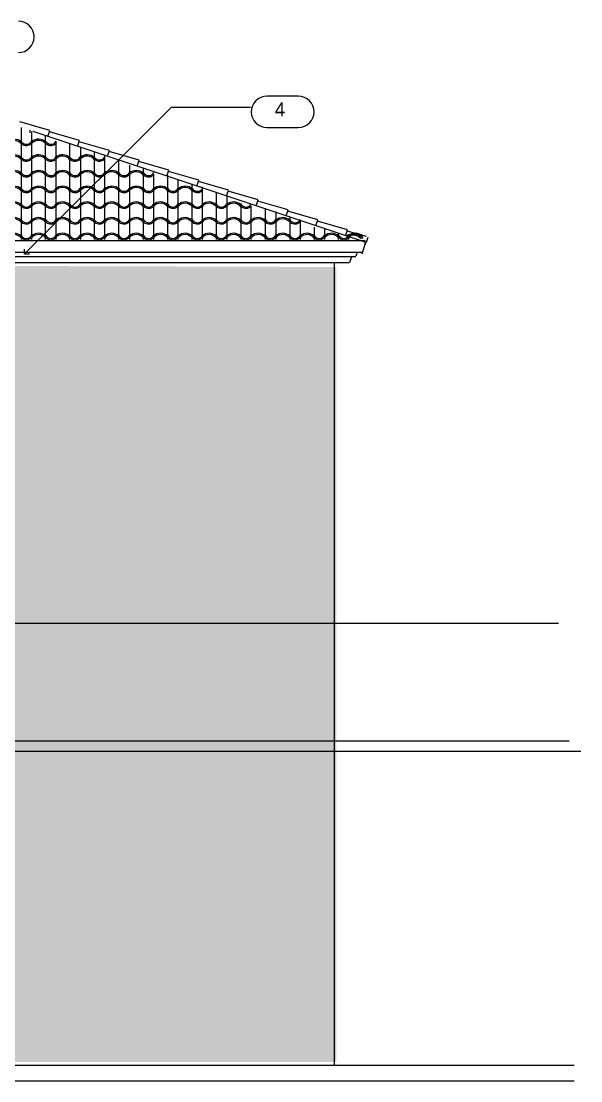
# Model space of a CAD drawing. Extents: x -92740 to -63661, y -15771 to -4391.
# Drawn here: x -80844.7 to -80616.9, y -13849.7 to -13418.2 of the extents above; entities that cross this region are included whole.
import ezdxf
from ezdxf.enums import TextEntityAlignment as Align

# ---------------------------------------------------------------- set-up
doc = ezdxf.new("R2010")
doc.units = 0
doc.header["$MEASUREMENT"] = 0
for name, color, linetype in [('B1NOTES', 2, 'Continuous'), ('ELEVATIONS', 7, 'Continuous'), ('ROOFTILE', 7, 'Continuous'), ('STUCCO', 4, 'Continuous')]:
    doc.layers.add(name, color=color, linetype=linetype)
doc.styles.add('DCADTXTSTYLE1', font='AVG_TP')

msp = doc.modelspace()

# ---------------------------------------------------------------- hatches: boundary and pattern name
at = {"layer": 'STUCCO', "linetype": 'Continuous', "ltscale": 12.78}
h = msp.add_hatch(dxfattribs=at)
h.set_pattern_fill('cement', color=9, scale=1.5625, style=0, pattern_type=2)
h.set_pattern_definition([(20, (0, 0), (-2.1376259, 5.8730789), [-6.09375015, 0.15625]), (55, (0, 0), (-5.1197003, 3.58485273), [-6.09375015, 0.15625]), (80, (0, 0), (-6.15504846, 1.0853011), [-6.09375015, 0.15625])])
h.paths.add_polyline_path([(-81393.78, -13516.19), (-81393.78, -13842.08), (-80716.44, -13842.08), (-80716.44, -13518.32)], flags=0)

# ---------------------------------------------------------------- linework, layer by layer
at = {"layer": 'B1NOTES', "color": 1, "linetype": 'Continuous', "ltscale": 12.78}
for p, q in [((-80839.45, -13424.6), (-80839.45, -13424.6)), ((-80731.88, -13448.74), (-80744.66, -13448.74)), ((-80725.49, -13455.13), (-80725.49, -13455.13)), ((-80744.66, -13461.52), (-80731.88, -13461.52))]:
    msp.add_line(p, q, dxfattribs=at)
for centre, start, end in [((-80845.84, -13424.6), 0, 90), ((-80845.84, -13424.6), 270, 360), ((-80744.66, -13455.13), 90, 180), ((-80731.88, -13455.13), 0, 90), ((-80744.66, -13455.13), 180, 270), ((-80731.88, -13455.13), 270, 360)]:
    msp.add_arc(centre, 6.39, start, end, dxfattribs=at)
at = {"layer": 'ELEVATIONS', "color": 2, "linetype": 'Continuous', "ltscale": 8.52}
for p, q in [((-80783.71, -13453.36), (-80843.35, -13513)), ((-80751.41, -13453.36), (-80783.71, -13453.36))]:
    msp.add_line(p, q, dxfattribs=at)
at = {"layer": 'ELEVATIONS', "color": 1, "linetype": 'Continuous', "ltscale": 12.78}
for p, q in [((-80833.05, -13462.74), (-80845.34, -13459.2)), ((-80704.7, -13508.15), (-80839.8, -13463.12)), ((-80833.72, -13464.76), (-80833.05, -13462.74)), ((-80820.92, -13466.78), (-80833.21, -13463.24)), ((-80821.6, -13468.8), (-80820.92, -13466.78)), ((-80808.8, -13470.82), (-80821.09, -13467.28)), ((-80809.47, -13472.84), (-80808.8, -13470.82)), ((-80796.67, -13474.86), (-80808.97, -13471.32)), ((-80797.35, -13476.88), (-80796.67, -13474.86)), ((-80784.55, -13478.9), (-80796.84, -13475.37)), ((-80785.22, -13480.92), (-80784.55, -13478.9)), ((-80772.43, -13482.94), (-80784.72, -13479.41)), ((-80773.1, -13484.96), (-80772.43, -13482.94)), ((-80760.3, -13486.99), (-80772.59, -13483.45)), ((-80760.97, -13489.01), (-80760.3, -13486.99)), ((-80748.18, -13491.03), (-80760.47, -13487.49)), ((-80748.85, -13493.05), (-80748.18, -13491.03)), ((-80736.05, -13495.07), (-80748.35, -13491.53)), ((-80736.73, -13497.09), (-80736.05, -13495.07)), ((-80723.93, -13499.11), (-80736.22, -13495.57)), ((-80724.6, -13501.13), (-80723.93, -13499.11)), ((-80711.8, -13503.15), (-80724.1, -13499.61)), ((-80712.48, -13505.17), (-80711.8, -13503.15)), ((-80704.09, -13505.92), (-80711.97, -13503.66)), ((-80704.08, -13508.15), (-80703.41, -13506.13)), ((-80704.73, -13507.67), (-81406.49, -13507.67)), ((-80704.75, -13509.2), (-80706.03, -13513.05)), ((-80704.8, -13507.67), (-80704.8, -13509.2)), ((-80704.75, -13508.13), (-80704.08, -13508.15)), ((-80704.73, -13508.15), (-80704.73, -13509.2)), ((-80706.03, -13512.41), (-81405.47, -13512.41)), ((-80708.46, -13514.12), (-81402.83, -13514.12)), ((-80710.14, -13513.93), (-80710.99, -13516.45)), ((-80707.95, -13512.41), (-80708.46, -13513.93)), ((-80710.99, -13516.64), (-81400.3, -13516.64)), ((-80717.23, -13516.64), (-80717.23, -13843.35)), ((-82230.87, -13849.74), (-80619.53, -13849.74))]:
    msp.add_line(p, q, dxfattribs=at)
at = {"layer": 'ELEVATIONS', "color": 1, "linetype": 'Continuous', "ltscale": 8.52}
for q in [(-80843.35, -13510.99), (-80841.35, -13513)]:
    msp.add_line((-80843.35, -13513), q, dxfattribs=at)
at = {"layer": 'ELEVATIONS', "color": 2, "linetype": 'Continuous', "ltscale": 12.78}
for p, q in [((-82228.74, -13663.36), (-80625.92, -13663.36)), ((-81985.39, -13711.29), (-80621.66, -13711.29)), ((-81980.6, -13715.55), (-80616.86, -13715.55)), ((-82225.01, -13843.35), (-80619.53, -13843.35))]:
    msp.add_line(p, q, dxfattribs=at)
at = {"layer": 'ROOFTILE', "color": 7, "linetype": 'Continuous', "ltscale": 12.78}
for p, q in [((-80844.64, -13507.14), (-80844.64, -13461.47)), ((-80841.05, -13463.67), (-80841.05, -13462.61)), ((-80840.42, -13507.14), (-80840.42, -13463.12)), ((-80834.76, -13507.14), (-80834.76, -13464.62)), ((-80830.55, -13507.14), (-80830.55, -13467.05)), ((-80824.89, -13507.14), (-80824.89, -13468.09)), ((-80820.48, -13507.14), (-80820.48, -13469.56)), ((-80814.82, -13507.14), (-80814.82, -13471.44)), ((-80810.69, -13507.14), (-80810.69, -13472.82)), ((-80804.94, -13507.14), (-80804.94, -13474.74)), ((-80800.53, -13507.14), (-80800.53, -13476.81)), ((-80794.87, -13507.14), (-80794.87, -13478.09)), ((-80790.66, -13507.14), (-80790.66, -13480.62)), ((-80785, -13507.14), (-80785, -13480.92)), ((-80780.78, -13507.14), (-80780.78, -13482.79)), ((-80775.12, -13507.14), (-80775.12, -13484.42)), ((-80770.91, -13507.14), (-80770.91, -13485.63)), ((-80765.25, -13507.14), (-80765.25, -13487.97)), ((-80760.84, -13507.14), (-80760.84, -13489.34)), ((-80755.18, -13507.14), (-80755.18, -13492.39)), ((-80751.05, -13507.14), (-80751.05, -13493.48)), ((-80745.3, -13507.14), (-80745.3, -13494.62)), ((-80740.89, -13507.14), (-80740.89, -13495.7)), ((-80735.23, -13507.14), (-80735.23, -13497.97)), ((-80731.02, -13507.14), (-80731.02, -13499.3)), ((-80725.36, -13507.14), (-80725.36, -13502.05)), ((-80721.14, -13507.14), (-80721.14, -13502.51)), ((-80715.48, -13507.14), (-80715.48, -13504.56)), ((-80711.27, -13507.14), (-80711.27, -13505.18))]:
    msp.add_line(p, q, dxfattribs=at)
for centre, radius, start, end in [((-80847.62, -13470.62), 4.37, 46.5154, 131.1465), ((-80847.62, -13470.62), 3.84, 36.0644, 138.0128), ((-80842.62, -13465.89), 2.44, 211.6504, 331.6052), ((-80842.62, -13465.89), 2.97, 228.3381, 319.0707), ((-80837.62, -13470.62), 4.37, 46.5154, 131.1465), ((-80837.62, -13470.62), 3.84, 36.0644, 138.0128), ((-80832.62, -13465.89), 2.44, 211.6504, 331.6052), ((-80832.62, -13465.89), 2.97, 228.3381, 319.0707), ((-80847.62, -13477.01), 4.37, 46.5154, 131.1465), ((-80847.62, -13477.01), 3.84, 36.0644, 138.0128), ((-80842.62, -13472.28), 2.44, 211.6504, 331.6052), ((-80842.62, -13472.28), 2.97, 228.3381, 319.0707), ((-80837.62, -13477.01), 4.37, 46.5154, 131.1465), ((-80837.62, -13477.01), 3.84, 36.0644, 138.0128), ((-80832.62, -13472.28), 2.44, 211.6504, 331.6052), ((-80832.62, -13472.28), 2.97, 228.3381, 319.0707), ((-80827.87, -13477.01), 4.37, 46.5154, 131.1465), ((-80827.87, -13477.01), 3.84, 36.0644, 138.0128), ((-80822.87, -13472.28), 2.44, 211.6504, 331.6052), ((-80822.87, -13472.28), 2.97, 228.3381, 319.0707), ((-80817.87, -13477.01), 4.37, 46.5154, 131.1465), ((-80817.87, -13477.01), 3.84, 36.0644, 138.0128), ((-80812.87, -13472.28), 2.44, 211.6504, 331.6052), ((-80812.87, -13472.28), 2.97, 228.3381, 319.0707), ((-80847.62, -13483.4), 4.37, 46.5154, 131.1465), ((-80847.62, -13483.4), 3.84, 36.0644, 138.0128), ((-80842.62, -13478.67), 2.44, 211.6504, 331.6052), ((-80842.62, -13478.67), 2.97, 228.3381, 319.0707), ((-80837.62, -13483.4), 4.37, 46.5154, 131.1465), ((-80837.62, -13483.4), 3.84, 36.0644, 138.0128), ((-80832.62, -13478.67), 2.44, 211.6504, 331.6052), ((-80832.62, -13478.67), 2.97, 228.3381, 319.0707), ((-80827.87, -13483.4), 4.37, 46.5154, 131.1465), ((-80827.87, -13483.4), 3.84, 36.0644, 138.0128), ((-80822.87, -13478.67), 2.44, 211.6504, 331.6052), ((-80822.87, -13478.67), 2.97, 228.3381, 319.0707), ((-80817.87, -13483.4), 4.37, 46.5154, 131.1465), ((-80817.87, -13483.4), 3.84, 36.0644, 138.0128), ((-80812.87, -13478.67), 2.44, 211.6504, 331.6052), ((-80812.87, -13478.67), 2.97, 228.3381, 319.0707), ((-80807.86, -13483.4), 4.37, 46.5154, 131.1465), ((-80807.86, -13483.4), 3.84, 36.0644, 138.0128), ((-80802.86, -13478.67), 2.44, 211.6504, 331.6052), ((-80802.86, -13478.67), 2.97, 228.3381, 319.0707), ((-80797.86, -13483.4), 4.37, 46.5154, 131.1465), ((-80797.86, -13483.4), 3.84, 36.0644, 138.0128), ((-80792.85, -13478.67), 2.44, 211.6504, 331.6052), ((-80792.85, -13478.67), 2.97, 228.3381, 319.0707), ((-80847.62, -13489.79), 4.37, 46.5154, 131.1465), ((-80847.62, -13489.79), 3.84, 36.0644, 138.0128), ((-80842.62, -13485.06), 2.44, 211.6504, 331.6052), ((-80842.62, -13485.06), 2.97, 228.3381, 319.0707), ((-80837.62, -13489.79), 4.37, 46.5154, 131.1465), ((-80837.62, -13489.79), 3.84, 36.0644, 138.0128), ((-80832.62, -13485.06), 2.44, 211.6504, 331.6052), ((-80832.62, -13485.06), 2.97, 228.3381, 319.0707), ((-80827.87, -13489.79), 4.37, 46.5154, 131.1465), ((-80827.87, -13489.79), 3.84, 36.0644, 138.0128), ((-80822.87, -13485.06), 2.44, 211.6504, 331.6052), ((-80822.87, -13485.06), 2.97, 228.3381, 319.0707), ((-80817.87, -13489.79), 4.37, 46.5154, 131.1465), ((-80817.87, -13489.79), 3.84, 36.0644, 138.0128), ((-80812.87, -13485.06), 2.44, 211.6504, 331.6052), ((-80812.87, -13485.06), 2.97, 228.3381, 319.0707), ((-80807.86, -13489.79), 4.37, 46.5154, 131.1465), ((-80807.86, -13489.79), 3.84, 36.0644, 138.0128), ((-80802.86, -13485.06), 2.44, 211.6504, 331.6052), ((-80802.86, -13485.06), 2.97, 228.3381, 319.0707), ((-80797.86, -13489.79), 4.37, 46.5154, 131.1465), ((-80797.86, -13489.79), 3.84, 36.0644, 138.0128), ((-80792.85, -13485.06), 2.44, 211.6504, 331.6052), ((-80792.85, -13485.06), 2.97, 228.3381, 319.0707), ((-80787.98, -13489.79), 4.37, 46.5154, 131.1465), ((-80787.98, -13489.79), 3.84, 36.0644, 138.0128), ((-80782.98, -13485.06), 2.44, 211.6504, 331.6052), ((-80782.98, -13485.06), 2.97, 228.3381, 319.0707), ((-80777.98, -13489.79), 4.37, 46.5154, 131.1465), ((-80777.98, -13489.79), 3.84, 36.0644, 138.0128), ((-80772.98, -13485.06), 2.44, 211.6504, 331.6052), ((-80772.98, -13485.06), 2.97, 228.3381, 319.0707), ((-80847.62, -13496.18), 4.37, 46.5154, 131.1465), ((-80847.62, -13496.18), 3.84, 36.0644, 138.0128), ((-80842.62, -13491.45), 2.44, 211.6504, 331.6052), ((-80842.62, -13491.45), 2.97, 228.3381, 319.0707), ((-80837.62, -13496.18), 4.37, 46.5154, 131.1465), ((-80837.62, -13496.18), 3.84, 36.0644, 138.0128), ((-80832.62, -13491.45), 2.44, 211.6504, 331.6052), ((-80832.62, -13491.45), 2.97, 228.3381, 319.0707), ((-80827.87, -13496.18), 4.37, 46.5154, 131.1465), ((-80827.87, -13496.18), 3.84, 36.0644, 138.0128), ((-80822.87, -13491.45), 2.44, 211.6504, 331.6052), ((-80822.87, -13491.45), 2.97, 228.3381, 319.0707), ((-80817.87, -13496.18), 4.37, 46.5154, 131.1465), ((-80817.87, -13496.18), 3.84, 36.0644, 138.0128), ((-80812.87, -13491.45), 2.44, 211.6504, 331.6052), ((-80812.87, -13491.45), 2.97, 228.3381, 319.0707), ((-80807.86, -13496.18), 4.37, 46.5154, 131.1465), ((-80807.86, -13496.18), 3.84, 36.0644, 138.0128), ((-80802.86, -13491.45), 2.44, 211.6504, 331.6052), ((-80802.86, -13491.45), 2.97, 228.3381, 319.0707), ((-80797.86, -13496.18), 4.37, 46.5154, 131.1465), ((-80797.86, -13496.18), 3.84, 36.0644, 138.0128), ((-80792.85, -13491.45), 2.44, 211.6504, 331.6052), ((-80792.85, -13491.45), 2.97, 228.3381, 319.0707), ((-80787.98, -13496.18), 4.37, 46.5154, 131.1465), ((-80787.98, -13496.18), 3.84, 36.0644, 138.0128), ((-80782.98, -13491.45), 2.44, 211.6504, 331.6052), ((-80782.98, -13491.45), 2.97, 228.3381, 319.0707), ((-80777.98, -13496.18), 4.37, 46.5154, 131.1465), ((-80777.98, -13496.18), 3.84, 36.0644, 138.0128), ((-80772.98, -13491.45), 2.44, 211.6504, 331.6052), ((-80772.98, -13491.45), 2.97, 228.3381, 319.0707), ((-80768.23, -13496.18), 4.37, 46.5154, 131.1465), ((-80768.23, -13496.18), 3.84, 36.0644, 138.0128), ((-80763.23, -13491.45), 2.44, 211.6504, 331.6052), ((-80763.23, -13491.45), 2.97, 228.3381, 319.0707), ((-80758.23, -13496.18), 4.37, 46.5154, 131.1465), ((-80758.23, -13496.18), 3.84, 36.0644, 138.0128), ((-80753.23, -13491.45), 2.44, 211.6504, 331.6052), ((-80753.23, -13491.45), 2.97, 228.3381, 319.0707), ((-80847.62, -13502.57), 4.37, 46.5154, 131.1465), ((-80847.62, -13502.57), 3.84, 36.0644, 138.0128), ((-80842.62, -13497.84), 2.44, 211.6504, 331.6052), ((-80842.62, -13497.84), 2.97, 228.3381, 319.0707), ((-80837.62, -13502.57), 4.37, 46.5154, 131.1465), ((-80837.62, -13502.57), 3.84, 36.0644, 138.0128), ((-80832.62, -13497.84), 2.44, 211.6504, 331.6052), ((-80832.62, -13497.84), 2.97, 228.3381, 319.0707), ((-80827.87, -13502.57), 4.37, 46.5154, 131.1465), ((-80827.87, -13502.57), 3.84, 36.0644, 138.0128), ((-80822.87, -13497.84), 2.44, 211.6504, 331.6052), ((-80822.87, -13497.84), 2.97, 228.3381, 319.0707), ((-80817.87, -13502.57), 4.37, 46.5154, 131.1465), ((-80817.87, -13502.57), 3.84, 36.0644, 138.0128), ((-80812.87, -13497.84), 2.44, 211.6504, 331.6052), ((-80812.87, -13497.84), 2.97, 228.3381, 319.0707), ((-80807.86, -13502.57), 4.37, 46.5154, 131.1465), ((-80807.86, -13502.57), 3.84, 36.0644, 138.0128), ((-80802.86, -13497.84), 2.44, 211.6504, 331.6052), ((-80802.86, -13497.84), 2.97, 228.3381, 319.0707), ((-80797.86, -13502.57), 4.37, 46.5154, 131.1465), ((-80797.86, -13502.57), 3.84, 36.0644, 138.0128), ((-80792.85, -13497.84), 2.44, 211.6504, 331.6052), ((-80792.85, -13497.84), 2.97, 228.3381, 319.0707), ((-80787.98, -13502.57), 4.37, 46.5154, 131.1465), ((-80787.98, -13502.57), 3.84, 36.0644, 138.0128), ((-80782.98, -13497.84), 2.44, 211.6504, 331.6052), ((-80782.98, -13497.84), 2.97, 228.3381, 319.0707), ((-80777.98, -13502.57), 4.37, 46.5154, 131.1465), ((-80777.98, -13502.57), 3.84, 36.0644, 138.0128), ((-80772.98, -13497.84), 2.44, 211.6504, 331.6052), ((-80772.98, -13497.84), 2.97, 228.3381, 319.0707), ((-80768.23, -13502.57), 4.37, 46.5154, 131.1465), ((-80768.23, -13502.57), 3.84, 36.0644, 138.0128), ((-80763.23, -13497.84), 2.44, 211.6504, 331.6052), ((-80763.23, -13497.84), 2.97, 228.3381, 319.0707), ((-80758.23, -13502.57), 4.37, 46.5154, 131.1465), ((-80758.23, -13502.57), 3.84, 36.0644, 138.0128), ((-80753.23, -13497.84), 2.44, 211.6504, 331.6052), ((-80753.23, -13497.84), 2.97, 228.3381, 319.0707), ((-80748.22, -13502.57), 4.37, 46.5154, 131.1465), ((-80748.22, -13502.57), 3.84, 36.0644, 138.0128), ((-80743.22, -13497.84), 2.44, 211.6504, 331.6052), ((-80743.22, -13497.84), 2.97, 228.3381, 319.0707), ((-80738.22, -13502.57), 4.37, 46.5154, 131.1465), ((-80738.22, -13502.57), 3.84, 36.0644, 138.0128), ((-80733.21, -13497.84), 2.44, 211.6504, 331.6052), ((-80733.21, -13497.84), 2.97, 228.3381, 319.0707), ((-80847.62, -13508.96), 4.37, 46.5154, 131.1465), ((-80847.62, -13508.96), 3.84, 36.0644, 138.0128), ((-80842.62, -13504.23), 2.44, 211.6504, 331.6052), ((-80842.62, -13504.23), 2.97, 228.3381, 319.0707), ((-80837.62, -13508.96), 4.37, 46.5154, 131.1465), ((-80837.62, -13508.96), 3.84, 36.0644, 138.0128), ((-80832.62, -13504.23), 2.44, 211.6504, 331.6052), ((-80832.62, -13504.23), 2.97, 228.3381, 319.0707), ((-80827.87, -13508.96), 4.37, 46.5154, 131.1465), ((-80827.87, -13508.96), 3.84, 36.0644, 138.0128), ((-80822.87, -13504.23), 2.44, 211.6504, 331.6052), ((-80822.87, -13504.23), 2.97, 228.3381, 319.0707), ((-80817.87, -13508.96), 4.37, 46.5154, 131.1465), ((-80817.87, -13508.96), 3.84, 36.0644, 138.0128), ((-80812.87, -13504.23), 2.44, 211.6504, 331.6052), ((-80812.87, -13504.23), 2.97, 228.3381, 319.0707), ((-80807.86, -13508.96), 4.37, 46.5154, 131.1465), ((-80807.86, -13508.96), 3.84, 36.0644, 138.0128), ((-80802.86, -13504.23), 2.44, 211.6504, 331.6052), ((-80802.86, -13504.23), 2.97, 228.3381, 319.0707), ((-80797.86, -13508.96), 4.37, 46.5154, 131.1465), ((-80797.86, -13508.96), 3.84, 36.0644, 138.0128), ((-80792.85, -13504.23), 2.44, 211.6504, 331.6052), ((-80792.85, -13504.23), 2.97, 228.3381, 319.0707), ((-80787.98, -13508.96), 4.37, 46.5154, 131.1465), ((-80787.98, -13508.96), 3.84, 36.0644, 138.0128), ((-80782.98, -13504.23), 2.44, 211.6504, 331.6052), ((-80782.98, -13504.23), 2.97, 228.3381, 319.0707), ((-80777.98, -13508.96), 4.37, 46.5154, 131.1465), ((-80777.98, -13508.96), 3.84, 36.0644, 138.0128), ((-80772.98, -13504.23), 2.44, 211.6504, 331.6052), ((-80772.98, -13504.23), 2.97, 228.3381, 319.0707), ((-80768.23, -13508.96), 4.37, 46.5154, 131.1465), ((-80768.23, -13508.96), 3.84, 36.0644, 138.0128), ((-80763.23, -13504.23), 2.44, 211.6504, 331.6052), ((-80763.23, -13504.23), 2.97, 228.3381, 319.0707), ((-80758.23, -13508.96), 4.37, 46.5154, 131.1465), ((-80758.23, -13508.96), 3.84, 36.0644, 138.0128), ((-80753.23, -13504.23), 2.44, 211.6504, 331.6052), ((-80753.23, -13504.23), 2.97, 228.3381, 319.0707), ((-80748.22, -13508.96), 4.37, 46.5154, 131.1465), ((-80748.22, -13508.96), 3.84, 36.0644, 138.0128), ((-80743.22, -13504.23), 2.44, 211.6504, 331.6052), ((-80743.22, -13504.23), 2.97, 228.3381, 319.0707), ((-80738.22, -13508.96), 4.37, 46.5154, 131.1465), ((-80738.22, -13508.96), 3.84, 36.0644, 138.0128), ((-80733.21, -13504.23), 2.44, 211.6504, 331.6052), ((-80733.21, -13504.23), 2.97, 228.3381, 319.0707), ((-80728.34, -13508.96), 4.37, 46.5154, 131.1465), ((-80728.34, -13508.96), 3.84, 36.0644, 138.0128), ((-80723.34, -13504.23), 2.44, 211.6504, 331.6052), ((-80723.34, -13504.23), 2.97, 228.3381, 319.0707), ((-80718.34, -13508.96), 4.37, 46.5154, 131.1465), ((-80718.34, -13508.96), 3.84, 36.0644, 138.0128), ((-80713.34, -13504.23), 2.44, 211.6504, 331.6052), ((-80713.34, -13504.23), 2.97, 228.3381, 319.0707), ((-80709.46, -13509.16), 4.37, 46.5154, 131.1465), ((-80709.46, -13509.16), 3.84, 36.0644, 138.0128), ((-80708.59, -13508.96), 4.37, 46.5154, 131.1465), ((-80708.59, -13508.96), 3.84, 36.0644, 138.0128)]:
    msp.add_arc(centre, radius, start, end, dxfattribs=at)

# ---------------------------------------------------------------- texts
at = {"layer": 'B1NOTES', "color": 3, "linetype": 'Continuous', "ltscale": 8.52, "style": 'DCADTXTSTYLE1'}
msp.add_text('4', height=5.68, dxfattribs=at).set_placement((-80741.47, -13458.68), align=Align.BOTTOM_LEFT)

doc.saveas('drawing.dxf')
